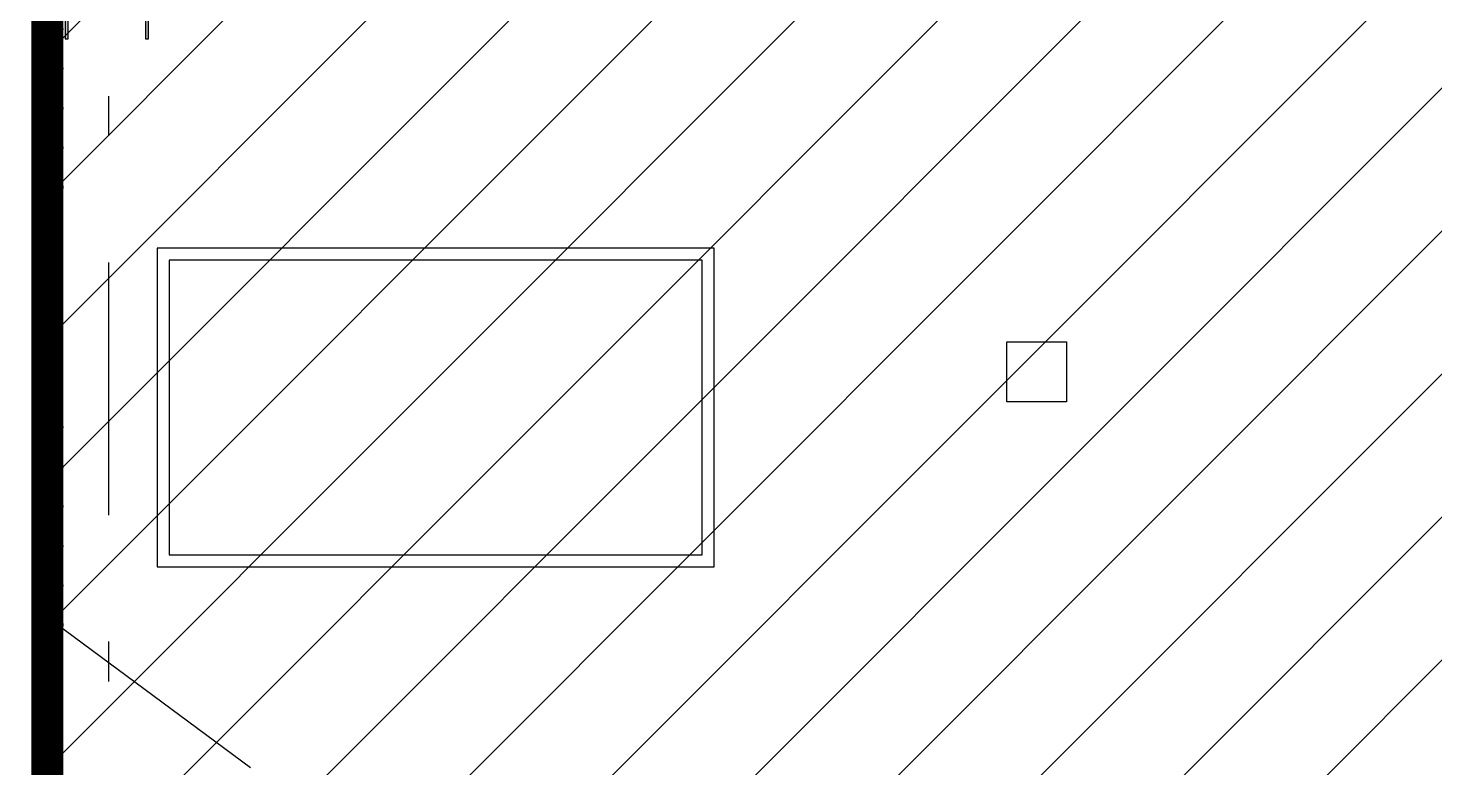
# Model space of a CAD drawing. Header units: millimetres. Extents: x -77 to 207, y -160 to 187.
# Drawn here: x -53.247 to -49.711, y 35.529 to 37.386 of the extents above; entities that cross this region are included whole.
import ezdxf
from ezdxf.xclip import XClip

# ---------------------------------------------------------------- set-up
doc = ezdxf.new("R2010")
doc.units = ezdxf.units.MM
doc.header["$LTSCALE"] = 0.1
doc.linetypes.add('X REF - ANELO INST bind$0$X REF - ANELO$0$DASHDOT2', pattern=[12.7, 6.35, -3.175, 0, -3.175])
for name, color, linetype in [('C01 Foil blanco', 30, 'Continuous'), ('X REF - ANELO INST bind$0$X REF - ANELO$0$A-CHAPA ACANALADA', 8, 'Continuous'), ('X REF - ANELO INST bind$0$X REF - ANELO$0$A-TABIQUE HºAº', 7, 'Continuous'), ('X REF - ANELO INST bind$0$X REF - ANELO$0$E-GENERAL', 8, 'Continuous'), ('X REF - ANELO INST bind$0$X REF - ANELO$0$E-REJILLAS', 8, 'Continuous'), ('X REF - ANELO INST bind$0$X REF - ANELO$0$MET-COLUMNA METALICA', 7, 'Continuous'), ('X REF - ANELO INST bind$0$X REF - ANELO$0$MET-EJE CABRIADAS', 8, 'X REF - ANELO INST bind$0$X REF - ANELO$0$DASHDOT2')]:
    doc.layers.add(name, color=color, linetype=linetype)

# ---------------------------------------------------------------- blocks, each defined once
blk = doc.blocks.new('X REF - ANELO INST bind$0$X REF - ANELO$0$COL MET 20')
at = {"layer": 'X REF - ANELO INST bind$0$X REF - ANELO$0$MET-COLUMNA METALICA'}
blk.add_hatch(color=256, dxfattribs=at).paths.add_polyline_path([(-0.0971, -0.0036, -0.414214), (-0.0935, 0), (0.0935, 0, -0.414214), (0.0971, -0.0036), (0.0971, -0.0568), (0.1045, -0.0568), (0.1045, 0.0615), (0.0971, 0.0615), (0.0971, 0.0083, -0.414214), (0.0935, 0.0047), (-0.0935, 0.0047, -0.414214), (-0.0971, 0.0083), (-0.0971, 0.0615), (-0.1045, 0.0615), (-0.1045, -0.0568), (-0.0971, -0.0568)])
blk.add_lwpolyline([(-0.0971, -0.0568), (-0.1045, -0.0568), (-0.1045, 0.0615), (-0.0971, 0.0615), (-0.0971, 0.0083, 0.414214), (-0.0935, 0.0047), (0.0935, 0.0047, 0.414214), (0.0971, 0.0083), (0.0971, 0.0615), (0.1045, 0.0615), (0.1045, -0.0568), (0.0971, -0.0568), (0.0971, -0.0036, 0.414214), (0.0935, 0), (-0.0935, 0, 0.414214), (-0.0971, -0.0036)], format="xyb", close=True, dxfattribs=at)
blk = doc.blocks.new('X REF - ANELO INST bind$0$X REF - ANELO$0$A$C1F186A80')
at = {"layer": 'X REF - ANELO INST bind$0$X REF - ANELO$0$E-GENERAL'}
blk.add_line((0.5103, 1.7079), (0, 2.0857), dxfattribs=at)
blk = doc.blocks.new('X REF - ANELO INST bind$0$X REF - ANELO')
at = {"layer": 'X REF - ANELO INST bind$0$X REF - ANELO$0$A-CHAPA ACANALADA', "elevation": 0}
for points in [[(-53.1672, 37.4021, -0.414214), (-53.1672, 37.3646), (-53.1813, 37.3505, 0.414214), (-53.1813, 37.3175), (-53.1672, 37.3034, -0.414214), (-53.1672, 37.2659), (-53.1813, 37.2519, 0.414214), (-53.1813, 37.2175), (-53.1672, 37.2034, -0.414214), (-53.1672, 37.1659), (-53.1813, 37.1519, 0.414214), (-53.1813, 37.1188), (-53.1672, 37.1047, -0.414214), (-53.1672, 37.0672), (-53.1813, 37.0532, 0.414214), (-53.1813, 37.0188), (-53.1672, 37.0047, -0.219544), (-53.1593, 36.9833, -0.923906)], [(-53.1876, 36.4333), (-53.1876, 36.4336, -0.181707), (-53.1813, 36.4505), (-53.1672, 36.4646, 0.414214), (-53.1672, 36.5021), (-53.1813, 36.5161, -0.414214), (-53.1813, 36.5505), (-53.1672, 36.5646, 0.414214), (-53.1672, 36.6021), (-53.1813, 36.6161, -0.414214), (-53.1813, 36.6492), (-53.1672, 36.6633, 0.414214), (-53.1672, 36.7008), (-53.1813, 36.7148, -0.414214), (-53.1813, 36.7492), (-53.1672, 36.7633, 0.414214), (-53.1672, 36.8008), (-53.1813, 36.8148, -0.414214), (-53.1813, 36.8479), (-53.1672, 36.8619, 0.414214), (-53.1672, 36.8994), (-53.1813, 36.9135, -0.414214), (-53.1813, 36.9479), (-53.1672, 36.9619, 0.219544), (-53.1593, 36.9833, 0.923906)], [(-53.1876, 36.434), (-53.1876, 36.4336, 0.181707), (-53.1813, 36.4168), (-53.1672, 36.4027, -0.414214), (-53.1672, 36.3652), (-53.1813, 36.3512, 0.414214), (-53.1813, 36.3168), (-53.1672, 36.3027, -0.414214), (-53.1672, 36.2652), (-53.1813, 36.2512, 0.414214), (-53.1813, 36.2181), (-53.1672, 36.204, -0.414214), (-53.1672, 36.1665), (-53.1813, 36.1525, 0.414214), (-53.1813, 36.1181), (-53.1672, 36.104, -0.414214), (-53.1672, 36.0665), (-53.1813, 36.0525, 0.414214), (-53.1813, 36.0194), (-53.1672, 36.0054, -0.414214), (-53.1672, 35.9679), (-53.1813, 35.9538, 0.414214), (-53.1813, 35.9194), (-53.1672, 35.9054, -0.219544), (-53.1593, 35.884, -0.923906)], [(-53.168, 35.5035), (-53.1813, 35.5168, -0.414214), (-53.1813, 35.5498), (-53.1672, 35.5639, 0.414214), (-53.1672, 35.6014), (-53.1813, 35.6154, -0.414214), (-53.1813, 35.6498), (-53.1672, 35.6639, 0.414214), (-53.1672, 35.7014), (-53.1813, 35.7154, -0.414214), (-53.1813, 35.7485), (-53.1672, 35.7625, 0.414214), (-53.1672, 35.8), (-53.1813, 35.8141, -0.414214), (-53.1813, 35.8485), (-53.1672, 35.8625, 0.219544), (-53.1593, 35.884)]]:
    blk.add_lwpolyline(points, format="xyb", dxfattribs=at)
at = {"layer": 'X REF - ANELO INST bind$0$X REF - ANELO$0$A-TABIQUE HºAº'}
blk.add_line((-53.1884, 41.578), (-53.1884, 35.5035, 0), dxfattribs=at)
at = {"layer": 'X REF - ANELO INST bind$0$X REF - ANELO$0$A-TABIQUE HºAº', "elevation": 0}
blk.add_lwpolyline([(-53.1884, 35.5035), (-53.3884, 35.5035), (-53.3884, 41.578), (-53.1884, 41.578)], close=True, dxfattribs=at)
at = {"layer": 'X REF - ANELO INST bind$0$X REF - ANELO$0$E-GENERAL'}
for points in [[(-52.922, 36.8334), (-52.922, 36.0334), (-51.522, 36.0334), (-51.522, 36.8334)], [(-52.892, 36.8034), (-52.892, 36.0634), (-51.552, 36.0634), (-51.552, 36.8034)]]:
    blk.add_lwpolyline(points, close=True, dxfattribs=at)
at = {"layer": 'X REF - ANELO INST bind$0$X REF - ANELO$0$E-REJILLAS', "elevation": -0.0069}
blk.add_lwpolyline([(-50.7866, 36.598), (-50.6366, 36.598), (-50.6366, 36.448), (-50.7866, 36.448)], close=True, dxfattribs=at)
at = {"layer": 'X REF - ANELO INST bind$0$X REF - ANELO$0$MET-EJE CABRIADAS'}
blk.add_line((-53.0439, -0.8271, -0.0011), (-53.0439, 42.1137, -0.0011), dxfattribs=at)
blk.add_line((-53.0439, -0.8271, -0.0011), (-53.0439, 42.1137, -0.0011), dxfattribs=at)
blk.add_blockref('X REF - ANELO INST bind$0$X REF - ANELO$0$A$C1F186A80', (-53.1984, 33.8207))
at = {"layer": 'X REF - ANELO INST bind$0$X REF - ANELO$0$MET-COLUMNA METALICA', "xscale": -1}
blk.add_blockref('X REF - ANELO INST bind$0$X REF - ANELO$0$COL MET 20', (-53.049, 37.4164, -0.0012), dxfattribs=at)
blk = doc.blocks.new('X REF - ANELO INST bind')
ref = blk.add_blockref('X REF - ANELO INST bind$0$X REF - ANELO', (0, 0))
XClip(ref).set_block_clipping_path([(-76.9680737415, -24.7711317477), (92.9860355418, 61.1669630168)])

msp = doc.modelspace()

# ---------------------------------------------------------------- hatches: boundary and pattern name
at = {"layer": 'C01 Foil blanco'}
h = msp.add_hatch(dxfattribs=at)
h.set_pattern_fill('ANSI31', color=256, scale=0.08, style=0)
h.paths.add_polyline_path([(-44.7588, 37.4366), (-44.7588, 41.5881), (-53.1984, 41.588), (-53.1984, 33.6785), (-49.1059, 33.6785), (-49.1047, 37.4366)])
h = msp.add_hatch(dxfattribs=at)
h.set_pattern_fill('ANSI31', color=256, scale=0.08, style=0)
edge = h.paths.add_edge_path()
edge.add_line((-49.0214, 4.5849), (-49.0214, 14.5609))
edge.add_line((-49.0214, 14.5609), (-53.1984, 14.5609))
edge.add_line((-53.1984, 14.5609), (-53.1984, 16.7143))
edge.add_line((-53.1984, 16.7143), (-49.0215, 16.7143))
edge.add_line((-49.0215, 16.7143), (-49.0215, 37.3805))
edge.add_line((-49.0215, 37.3805), (-26.4226, 37.3805))
edge.add_line((-26.4226, 37.3805), (-26.4226, 33.4266))
edge.add_line((-26.4226, 33.4266), (-29.1206, 33.4266))
edge.add_line((-29.1206, 33.4266), (-29.1206, 29.2452))
edge.add_line((-29.1206, 29.2452), (-42.6771, 29.2452))
edge.add_line((-42.6771, 29.2452), (-42.6764, 4.5849))
edge.add_line((-42.6764, 4.5849), (-49.0214, 4.585))

# ---------------------------------------------------------------- linework, layer by layer
at = {"layer": 'C01 Foil blanco', "const_width": 0.08, "elevation": 0.0086}
msp.add_lwpolyline([(-44.7588, 37.4366), (-44.7588, 41.5881), (-53.1984, 41.588), (-53.1984, 33.6785), (-49.1059, 33.6785), (-49.1047, 37.4366), (-44.7588, 37.4366)], dxfattribs=at)

# ---------------------------------------------------------------- block references
msp.add_blockref('X REF - ANELO INST bind', (0, 0))

doc.saveas('drawing.dxf')
